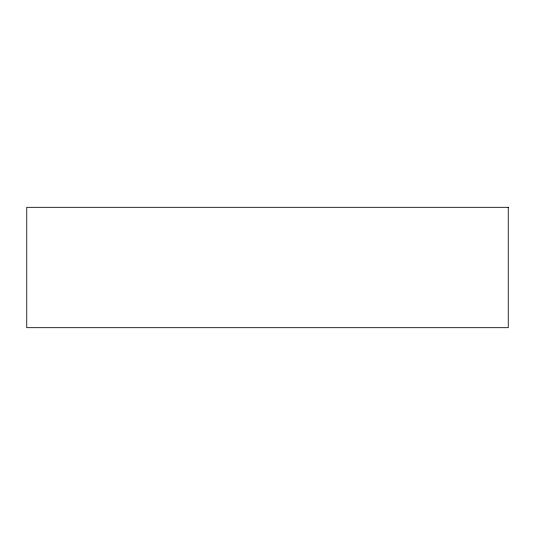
<?xml version="1.0" encoding="UTF-8"?>
<svg xmlns="http://www.w3.org/2000/svg" width="535" height="535" viewBox="0 0 535 535"><rect width="100%" height="100%" fill="white"/><g stroke="black" fill="none" stroke-linecap="round" stroke-linejoin="round"><path stroke-width="0.8" d="M508.25 207.312L26.75 207.312L26.75 327.688L508.25 327.688L508.25 207.312"/></g></svg>
